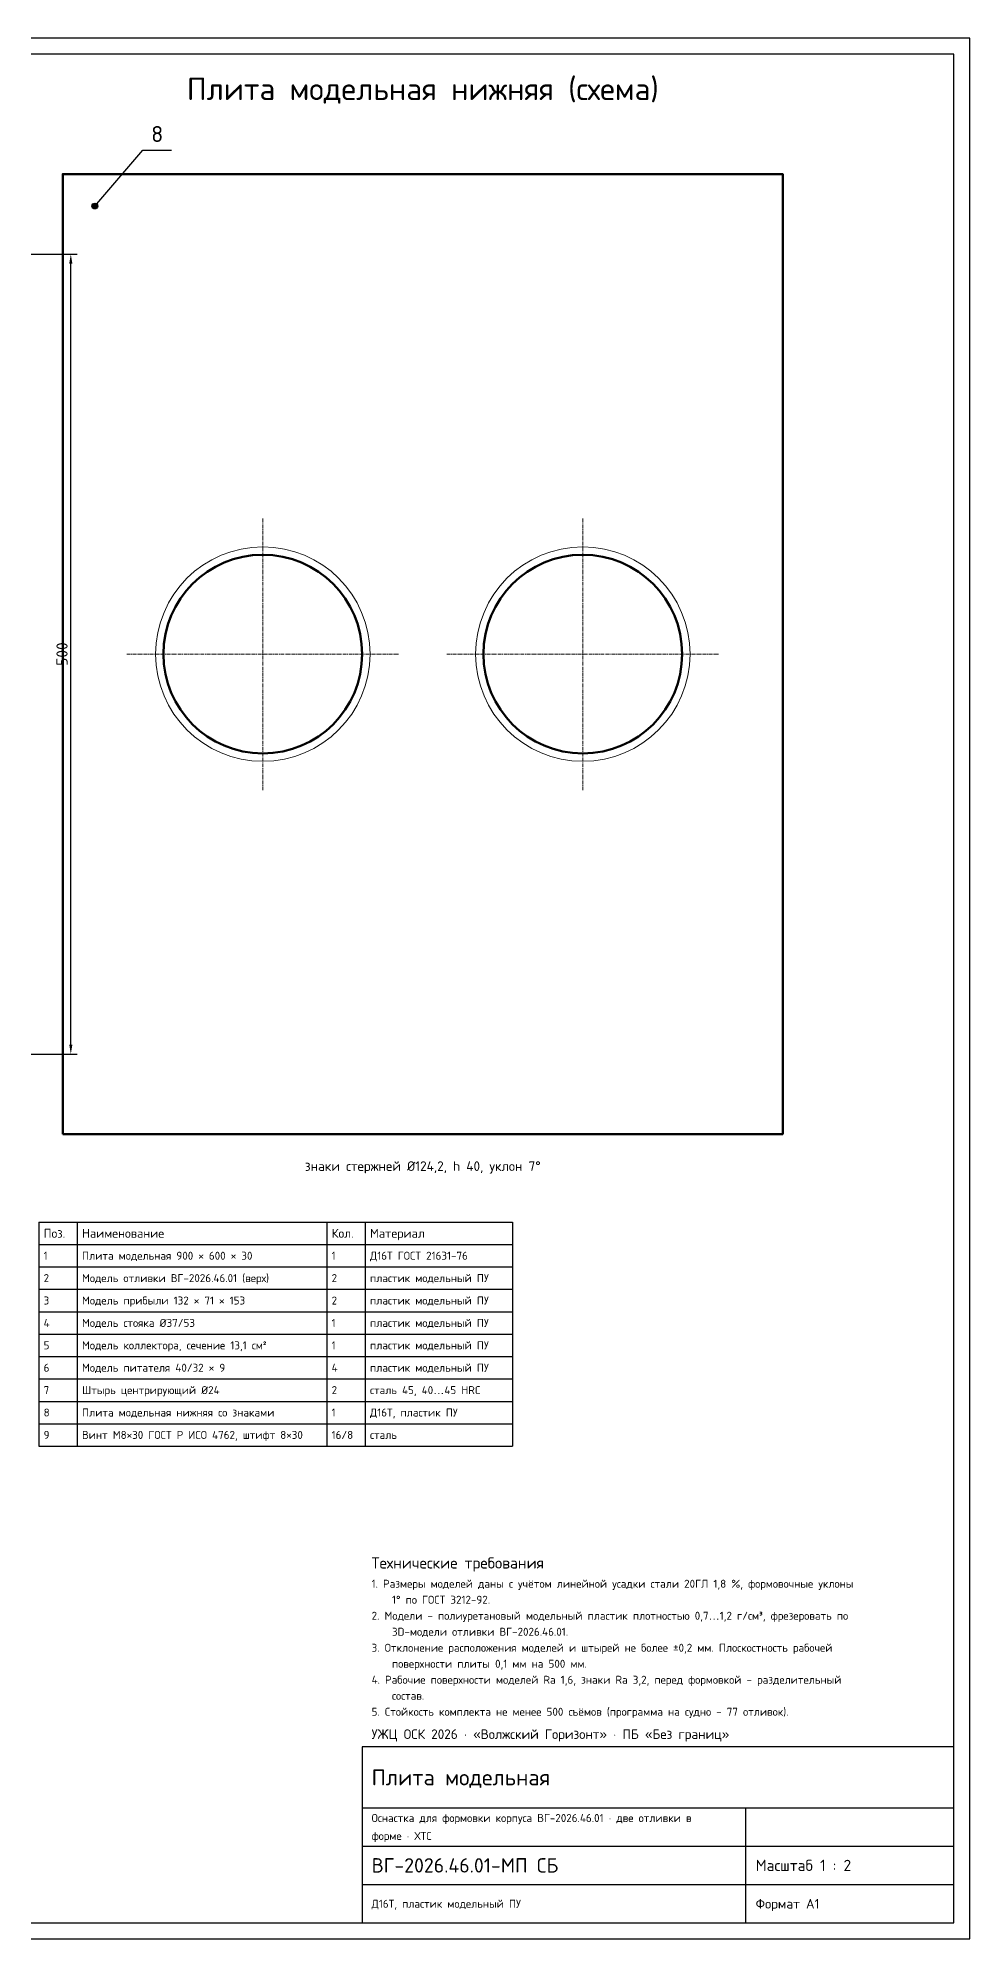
# Model space of a CAD drawing. Header units: millimetres. Extents: x -700 to 982, y -1088 to 100.
# Drawn here: x 400 to 982, y -1088 to 100 of the extents above; entities that cross this region are included whole.
import ezdxf
from ezdxf.enums import TextEntityAlignment as Align

# ---------------------------------------------------------------- set-up
doc = ezdxf.new("R2010")
doc.units = ezdxf.units.MM
doc.header["$LTSCALE"] = 0.7
doc.linetypes.add('CENTER', pattern=[5.08, 3.175, -0.635, 0.635, -0.635])
for name, color, linetype in [('00_РАМКА', 7, 'Continuous'), ('08_ТЕКСТ', 7, 'Continuous'), ('09_РАЗМЕРЫ', 6, 'Continuous')]:
    doc.layers.add(name, color=color, linetype=linetype)
for name, color, linetype, lineweight in [('07_ОСИ', 2, 'CENTER', 18), ('20_ВИДИМЫЕ', 7, 'Continuous', 50), ('22_ТОНКИЕ', 8, 'Continuous', 18)]:
    doc.layers.add(name, color=color, linetype=linetype, lineweight=lineweight)
doc.styles.add('ГОСТ', font='isocpeur.ttf')
doc.dimstyles.new('ГОСТ', dxfattribs={"dimscale": 2, "dimtxt": 3.5, "dimasz": 3, "dimexe": 2, "dimexo": 0, "dimgap": 1, "dimtad": 1, "dimdec": 1, "dimtxsty": 'ГОСТ', "dimcen": 2.5, "dimclrd": 6, "dimclre": 6, "dimclrt": 7, "dimazin": 3, "dimtfac": 1, "dimtmove": 0, "dimatfit": 3, "dimarcsym": 0})

msp = doc.modelspace()

# ---------------------------------------------------------------- hatches: boundary and pattern name
at = {"layer": '09_РАЗМЕРЫ'}
h = msp.add_hatch(color=7, dxfattribs=at)
edge = h.paths.add_edge_path()
edge.add_arc((435, -5), 1.8, 0, 360)

# ---------------------------------------------------------------- linework, layer by layer
at = {"layer": '00_РАМКА'}
for p, q in [((400, -640), (696, -640)), ((400, -640), (400, -780)), ((424, -640), (424, -780)), ((580, -640), (580, -780)), ((604, -640), (604, -780)), ((696, -640), (696, -780)), ((400, -654), (696, -654)), ((400, -668), (696, -668)), ((400, -682), (696, -682)), ((400, -696), (696, -696)), ((400, -710), (696, -710)), ((400, -724), (696, -724)), ((400, -738), (696, -738)), ((400, -752), (696, -752)), ((400, -766), (696, -766)), ((400, -780), (696, -780)), ((602, -1006), (972, -1006)), ((842, -1078), (842, -1006)), ((602, -1030), (972, -1030)), ((602, -1054), (972, -1054))]:
    msp.add_line(p, q, dxfattribs=at)
for points in [[(-700, -1088), (982, -1088), (982, 100), (-700, 100)], [(-660, -1078), (972, -1078), (972, 90), (-660, 90)], [(602, -1078), (972, -1078), (972, -968), (602, -968)]]:
    msp.add_lwpolyline(points, close=True, dxfattribs=at)
at = {"layer": '07_ОСИ'}
for p, q in [((540, -370), (540, -200)), ((740, -370), (740, -200)), ((455, -285), (625, -285)), ((655, -285), (825, -285))]:
    msp.add_line(p, q, dxfattribs=at)
at = {"layer": '09_РАЗМЕРЫ'}
for p, q in [((435, -5), (465, 30)), ((465, 30), (483, 30))]:
    msp.add_line(p, q, dxfattribs=at)
msp.add_circle((435, -5), 1.8, dxfattribs=at)
at = {"layer": '20_ВИДИМЫЕ'}
msp.add_lwpolyline([(415, -585), (865, -585), (865, 15), (415, 15)], close=True, dxfattribs=at)
for centre in [(540, -285), (740, -285)]:
    msp.add_circle(centre, 62.1, dxfattribs=at)
at = {"layer": '22_ТОНКИЕ'}
for centre in [(540, -285), (740, -285)]:
    msp.add_circle(centre, 67.01, dxfattribs=at)

# ---------------------------------------------------------------- texts
at = {"layer": '08_ТЕКСТ', "style": 'ГОСТ'}
for s, height, p in [('Плита модельная нижняя (схема)', 14, (640, 57)), ('8', 10, (474, 32))]:
    msp.add_text(s, height=height, dxfattribs=at).set_placement(p, align=Align.BOTTOM_CENTER)
msp.add_text('знаки стержней Ø124,2, h 40, уклон 7°', height=6, dxfattribs=at).set_placement((640, -605), align=Align.MIDDLE_CENTER)
for s, height, p in [('Поз.', 5.6, (403, -647)), ('Наименование', 5.6, (427, -647)), ('Кол.', 5.6, (583, -647)), ('Материал', 5.6, (607, -647)), ('1', 5, (403, -661)), ('Плита модельная 900 × 600 × 30', 5, (427, -661)), ('1', 5, (583, -661)), ('Д16Т ГОСТ 21631-76', 5, (607, -661)), ('2', 5, (403, -675)), ('Модель отливки ВГ-2026.46.01 (верх)', 5, (427, -675)), ('2', 5, (583, -675)), ('пластик модельный ПУ', 5, (607, -675)), ('3', 5, (403, -689)), ('Модель прибыли 132 × 71 × 153', 5, (427, -689)), ('2', 5, (583, -689)), ('пластик модельный ПУ', 5, (607, -689)), ('4', 5, (403, -703)), ('Модель стояка Ø37/53', 5, (427, -703)), ('1', 5, (583, -703)), ('пластик модельный ПУ', 5, (607, -703)), ('5', 5, (403, -717)), ('Модель коллектора, сечение 13,1 см²', 5, (427, -717)), ('1', 5, (583, -717)), ('пластик модельный ПУ', 5, (607, -717)), ('6', 5, (403, -731)), ('Модель питателя 40/32 × 9', 5, (427, -731)), ('4', 5, (583, -731)), ('пластик модельный ПУ', 5, (607, -731)), ('7', 5, (403, -745)), ('Штырь центрирующий Ø24', 5, (427, -745)), ('2', 5, (583, -745)), ('сталь 45, 40…45 HRC', 5, (607, -745)), ('8', 5, (403, -759)), ('Плита модельная нижняя со знаками', 5, (427, -759)), ('1', 5, (583, -759)), ('Д16Т, пластик ПУ', 5, (607, -759)), ('9', 5, (403, -773)), ('Винт М8×30 ГОСТ Р ИСО 4762, штифт 8×30', 5, (427, -773)), ('16/8', 5, (583, -773)), ('сталь', 5, (607, -773)), ('Технические требования', 7, (608, -853)), ('1. Размеры моделей даны с учётом линейной усадки стали 20ГЛ 1,8 %, формовочные уклоны', 5, (608, -866)), ('    1° по ГОСТ 3212-92.', 5, (608, -876)), ('2. Модели - полиуретановый модельный пластик плотностью 0,7…1,2 г/см³, фрезеровать по', 5, (608, -886)), ('    3D-модели отливки ВГ-2026.46.01.', 5, (608, -896)), ('3. Отклонение расположения моделей и штырей не более ±0,2 мм. Плоскостность рабочей', 5, (608, -906)), ('    поверхности плиты 0,1 мм на 500 мм.', 5, (608, -916)), ('4. Рабочие поверхности моделей Ra 1,6, знаки Ra 3,2, перед формовкой - разделительный', 5, (608, -926)), ('    состав.', 5, (608, -936)), ('5. Стойкость комплекта не менее 500 съёмов (программа на судно - 77 отливок).', 5, (608, -946)), ('УЖЦ ОСК 2026 · «Волжский Горизонт» · ПБ «Без границ»', 6, (608, -960)), ('Плита модельная', 10, (608, -987)), ('форме · ХТС', 5, (608, -1023.6)), ('Оснастка для формовки корпуса ВГ-2026.46.01 · две отливки в', 5, (608, -1012.4)), ('ВГ-2026.46.01-МП СБ', 9, (608, -1042)), ('Масштаб 1 : 2', 7, (848, -1042)), ('Д16Т, пластик модельный ПУ', 5, (608, -1066)), ('Формат A1', 6, (848, -1066))]:
    msp.add_text(s, height=height, dxfattribs=at).set_placement(p, align=Align.MIDDLE_LEFT)

# ---------------------------------------------------------------- dimensions: what is measured, and where the dimension line sits
at = {"layer": '09_РАЗМЕРЫ'}
msp.add_linear_dim(base=(420, -535), p1=(320, -535), p2=(320, -35), angle=90, text='500', dimstyle='ГОСТ', override={"dimtxsty": 'ГОСТ'}, dxfattribs=at).render()

doc.saveas('drawing.dxf')
